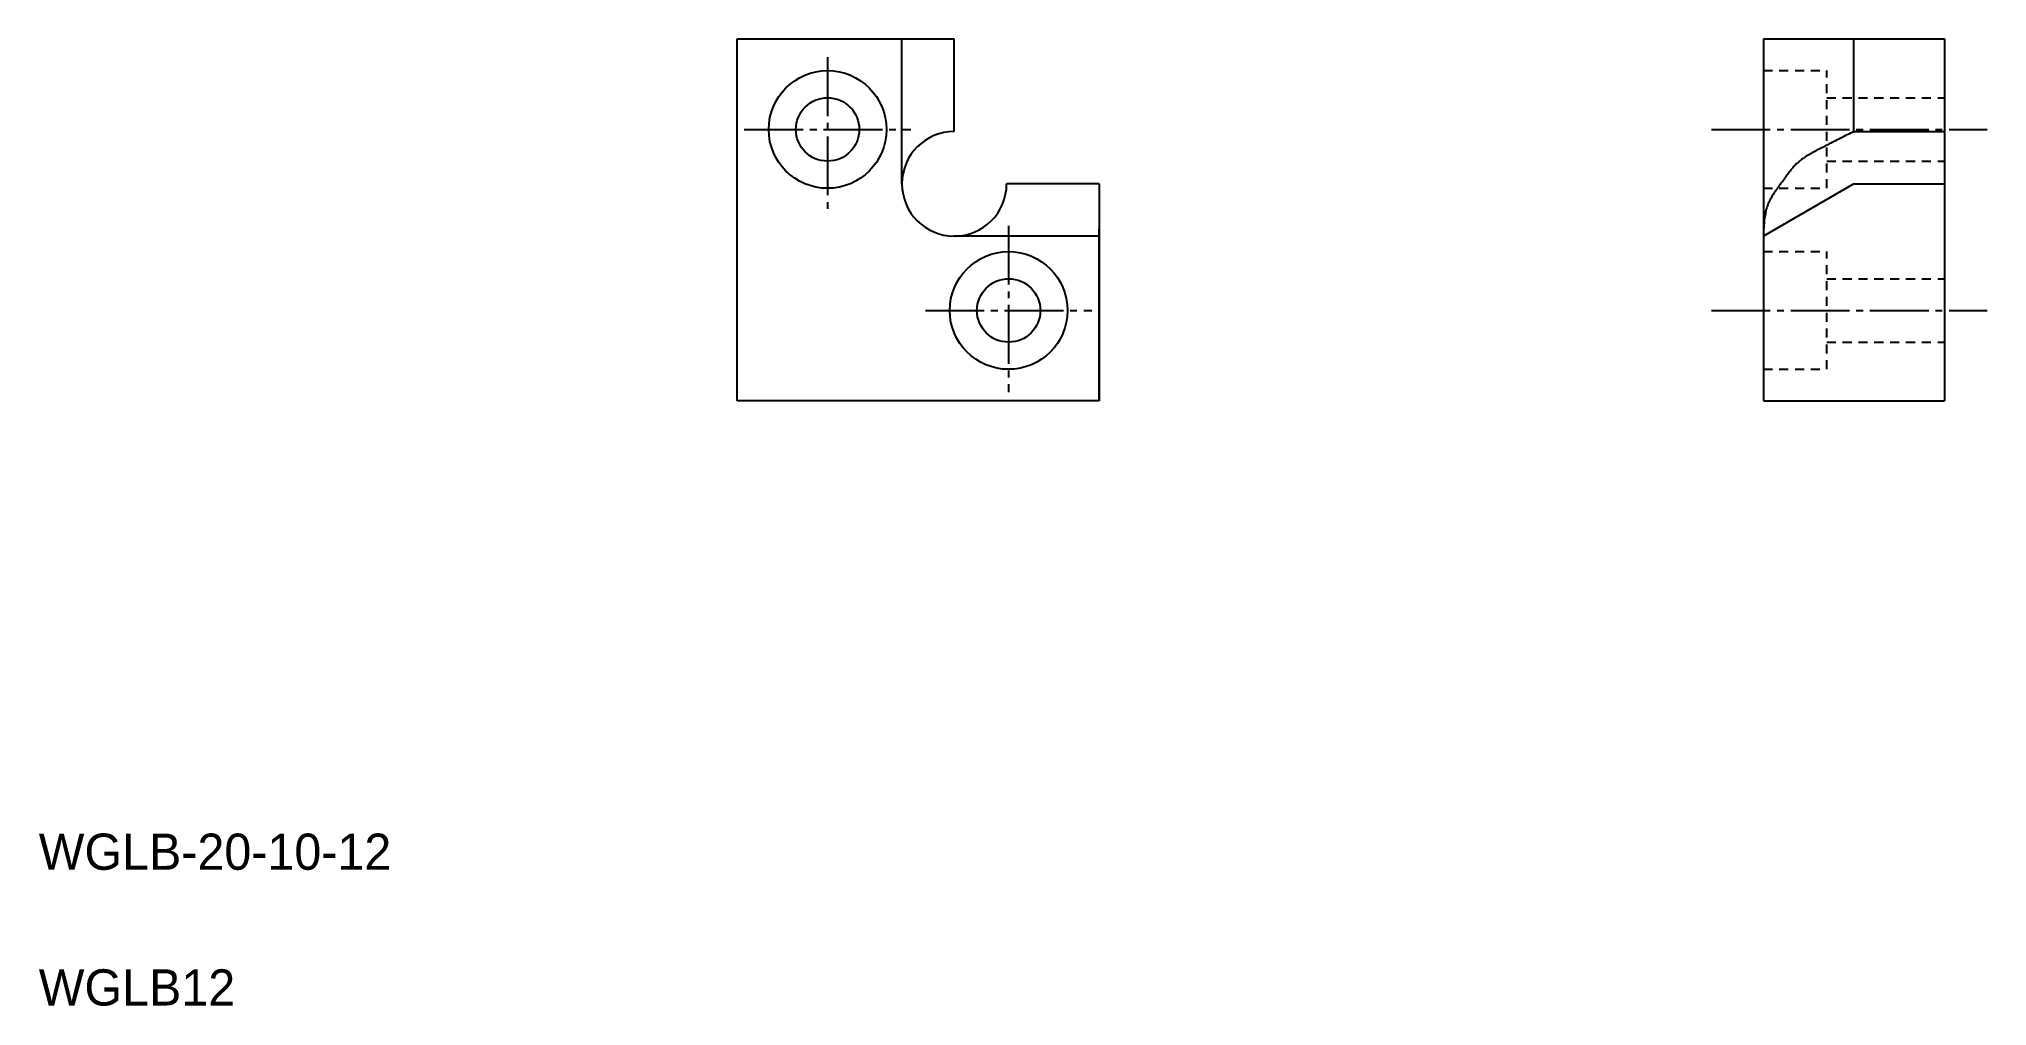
# Model space of a CAD drawing. Extents: x 5 to 113, y 5 to 58.
import ezdxf

# ---------------------------------------------------------------- set-up
doc = ezdxf.new("R2010")
doc.units = 0
doc.header["$LTSCALE"] = 0.25
doc.linetypes.add('CENTER', pattern=[17.5, 13, -1.5, 1.5, -1.5])
doc.linetypes.add('DASHED', pattern=[3.5, 2, -1.5])
doc.layers.get('0').update_dxf_attribs({"linetype": 'CONTINUOUS'})
doc.layers.add('CENTER', color=1, linetype='CENTER')

msp = doc.modelspace()

# ---------------------------------------------------------------- linework, layer by layer
at = {"color": 7, "linetype": 'CONTINUOUS'}
for p, q in [((43.57, 38.4), (43.57, 58.4)), ((43.57, 58.4), (55.57, 58.4)), ((52.68, 50.4), (52.68, 58.4)), ((55.57, 53.29), (55.57, 58.4)), ((100.26, 58.4), (100.26, 38.4)), ((100.26, 58.4), (110.26, 58.4)), ((105.26, 53.29), (105.26, 58.4)), ((110.26, 58.4), (110.26, 38.4)), ((104.16, 52.74), (104.07, 52.69)), ((104.25, 52.78), (104.16, 52.74)), ((104.34, 52.83), (104.25, 52.78)), ((104.43, 52.87), (104.34, 52.83)), ((104.52, 52.92), (104.43, 52.87)), ((104.61, 52.96), (104.52, 52.92)), ((104.7, 53.01), (104.61, 52.96)), ((104.79, 53.06), (104.7, 53.01)), ((104.89, 53.1), (104.79, 53.06)), ((104.98, 53.15), (104.89, 53.1)), ((105.07, 53.19), (104.98, 53.15)), ((105.16, 53.24), (105.07, 53.19)), ((105.26, 53.29), (105.16, 53.24)), ((105.26, 53.29), (110.26, 53.29)), ((102.29, 51.68), (102.23, 51.64)), ((102.34, 51.72), (102.29, 51.68)), ((102.39, 51.76), (102.34, 51.72)), ((102.45, 51.8), (102.39, 51.76)), ((102.51, 51.84), (102.45, 51.8)), ((102.57, 51.88), (102.51, 51.84)), ((102.63, 51.92), (102.57, 51.88)), ((102.69, 51.96), (102.63, 51.92)), ((102.76, 52), (102.69, 51.96)), ((102.82, 52.04), (102.76, 52)), ((102.89, 52.08), (102.82, 52.04)), ((102.96, 52.11), (102.89, 52.08)), ((103.03, 52.15), (102.96, 52.11)), ((103.1, 52.19), (103.03, 52.15)), ((103.18, 52.23), (103.1, 52.19)), ((103.25, 52.27), (103.18, 52.23)), ((103.33, 52.31), (103.25, 52.27)), ((103.41, 52.35), (103.33, 52.31)), ((103.49, 52.39), (103.41, 52.35)), ((103.57, 52.43), (103.49, 52.39)), ((103.65, 52.47), (103.57, 52.43)), ((103.73, 52.52), (103.65, 52.47)), ((103.81, 52.56), (103.73, 52.52)), ((103.9, 52.6), (103.81, 52.56)), ((103.99, 52.65), (103.9, 52.6)), ((104.07, 52.69), (103.99, 52.65)), ((101.37, 50.61), (101.33, 50.55)), ((101.41, 50.66), (101.37, 50.61)), ((101.45, 50.72), (101.41, 50.66)), ((101.49, 50.78), (101.45, 50.72)), ((101.53, 50.83), (101.49, 50.78)), ((101.57, 50.89), (101.53, 50.83)), ((101.61, 50.94), (101.57, 50.89)), ((101.65, 50.99), (101.61, 50.94)), ((101.69, 51.04), (101.65, 50.99)), ((101.73, 51.1), (101.69, 51.04)), ((101.76, 51.15), (101.73, 51.1)), ((101.8, 51.19), (101.76, 51.15)), ((101.84, 51.24), (101.8, 51.19)), ((101.88, 51.29), (101.84, 51.24)), ((101.92, 51.34), (101.88, 51.29)), ((101.96, 51.38), (101.92, 51.34)), ((102, 51.43), (101.96, 51.38)), ((102.05, 51.47), (102, 51.43)), ((102.09, 51.52), (102.05, 51.47)), ((102.14, 51.56), (102.09, 51.52)), ((102.19, 51.6), (102.14, 51.56)), ((102.23, 51.64), (102.19, 51.6)), ((63.57, 50.4), (58.46, 50.4)), ((63.57, 50.4), (63.57, 38.4)), ((105.26, 50.4), (100.26, 47.51)), ((100.64, 49.54), (100.6, 49.46)), ((100.68, 49.61), (100.64, 49.54)), ((100.72, 49.69), (100.68, 49.61)), ((100.77, 49.76), (100.72, 49.69)), ((100.81, 49.83), (100.77, 49.76)), ((100.86, 49.9), (100.81, 49.83)), ((100.9, 49.97), (100.86, 49.9)), ((100.95, 50.04), (100.9, 49.97)), ((101, 50.1), (100.95, 50.04)), ((101.04, 50.17), (101, 50.1)), ((101.09, 50.24), (101.04, 50.17)), ((101.14, 50.3), (101.09, 50.24)), ((101.19, 50.36), (101.14, 50.3)), ((101.23, 50.43), (101.19, 50.36)), ((101.28, 50.49), (101.23, 50.43)), ((101.33, 50.55), (101.28, 50.49)), ((105.26, 50.4), (110.26, 50.4)), ((100.32, 48.48), (100.31, 48.4)), ((100.34, 48.57), (100.32, 48.48)), ((100.35, 48.65), (100.34, 48.57)), ((100.37, 48.74), (100.35, 48.65)), ((100.38, 48.82), (100.37, 48.74)), ((100.4, 48.91), (100.38, 48.82)), ((100.42, 48.99), (100.4, 48.91)), ((100.45, 49.07), (100.42, 48.99)), ((100.47, 49.15), (100.45, 49.07)), ((100.5, 49.23), (100.47, 49.15)), ((100.53, 49.31), (100.5, 49.23)), ((100.57, 49.39), (100.53, 49.31)), ((100.6, 49.46), (100.57, 49.39)), ((63.57, 47.51), (55.57, 47.51)), ((63.57, 38.4), (63.57, 47.9)), ((100.27, 47.78), (100.26, 47.69)), ((100.26, 47.69), (100.26, 47.6)), ((100.26, 47.6), (100.26, 47.51)), ((100.28, 47.96), (100.27, 47.87)), ((100.27, 47.87), (100.27, 47.78)), ((100.29, 48.14), (100.28, 48.05)), ((100.28, 48.05), (100.28, 47.96)), ((100.3, 48.22), (100.29, 48.14)), ((100.31, 48.4), (100.3, 48.31)), ((100.3, 48.31), (100.3, 48.22)), ((63.57, 38.4), (43.57, 38.4)), ((100.26, 38.4), (110.26, 38.4))]:
    msp.add_line(p, q, dxfattribs=at)
for p, q in [((46.57, 58.4), (46.57, 58.4)), ((49.57, 58.4), (49.57, 58.4))]:
    msp.add_line(p, q)
at = {"color": 3, "linetype": 'DASHED'}
for p, q in [((100.26, 56.65), (103.76, 56.65)), ((103.76, 50.15), (103.76, 56.65)), ((103.76, 55.15), (110.26, 55.15)), ((103.76, 51.65), (110.26, 51.65)), ((100.26, 50.15), (103.76, 50.15)), ((100.26, 46.65), (103.76, 46.65)), ((103.76, 40.15), (103.76, 46.65)), ((103.76, 45.15), (110.26, 45.15)), ((103.76, 41.65), (110.26, 41.65)), ((100.26, 40.15), (103.76, 40.15))]:
    msp.add_line(p, q, dxfattribs=at)
at = {"color": 7, "linetype": 'CONTINUOUS'}
for centre, radius in [((48.57, 53.4), 3.25), ((48.57, 53.4), 1.75), ((58.57, 43.4), 3.25), ((58.57, 43.4), 1.75)]:
    msp.add_circle(centre, radius, dxfattribs=at)
msp.add_arc((55.57, 50.4), 2.89, 90, 0, dxfattribs=at)
at = {"layer": 'CENTER', "color": 1, "linetype": 'CENTER'}
for p, q in [((48.57, 57.39), (48.57, 48.95)), ((43.97, 53.4), (53.16, 53.4)), ((97.39, 53.4), (112.61, 53.4)), ((58.57, 48.08), (58.57, 38.89)), ((53.97, 43.4), (63.16, 43.4)), ((97.39, 43.4), (112.61, 43.4))]:
    msp.add_line(p, q, dxfattribs=at)

# ---------------------------------------------------------------- texts
for s, p in [('WGLB-20-10-12', (5, 12.5)), ('WGLB12', (5, 5))]:
    msp.add_text(s, height=2).set_placement(p)

doc.saveas('drawing.dxf')
